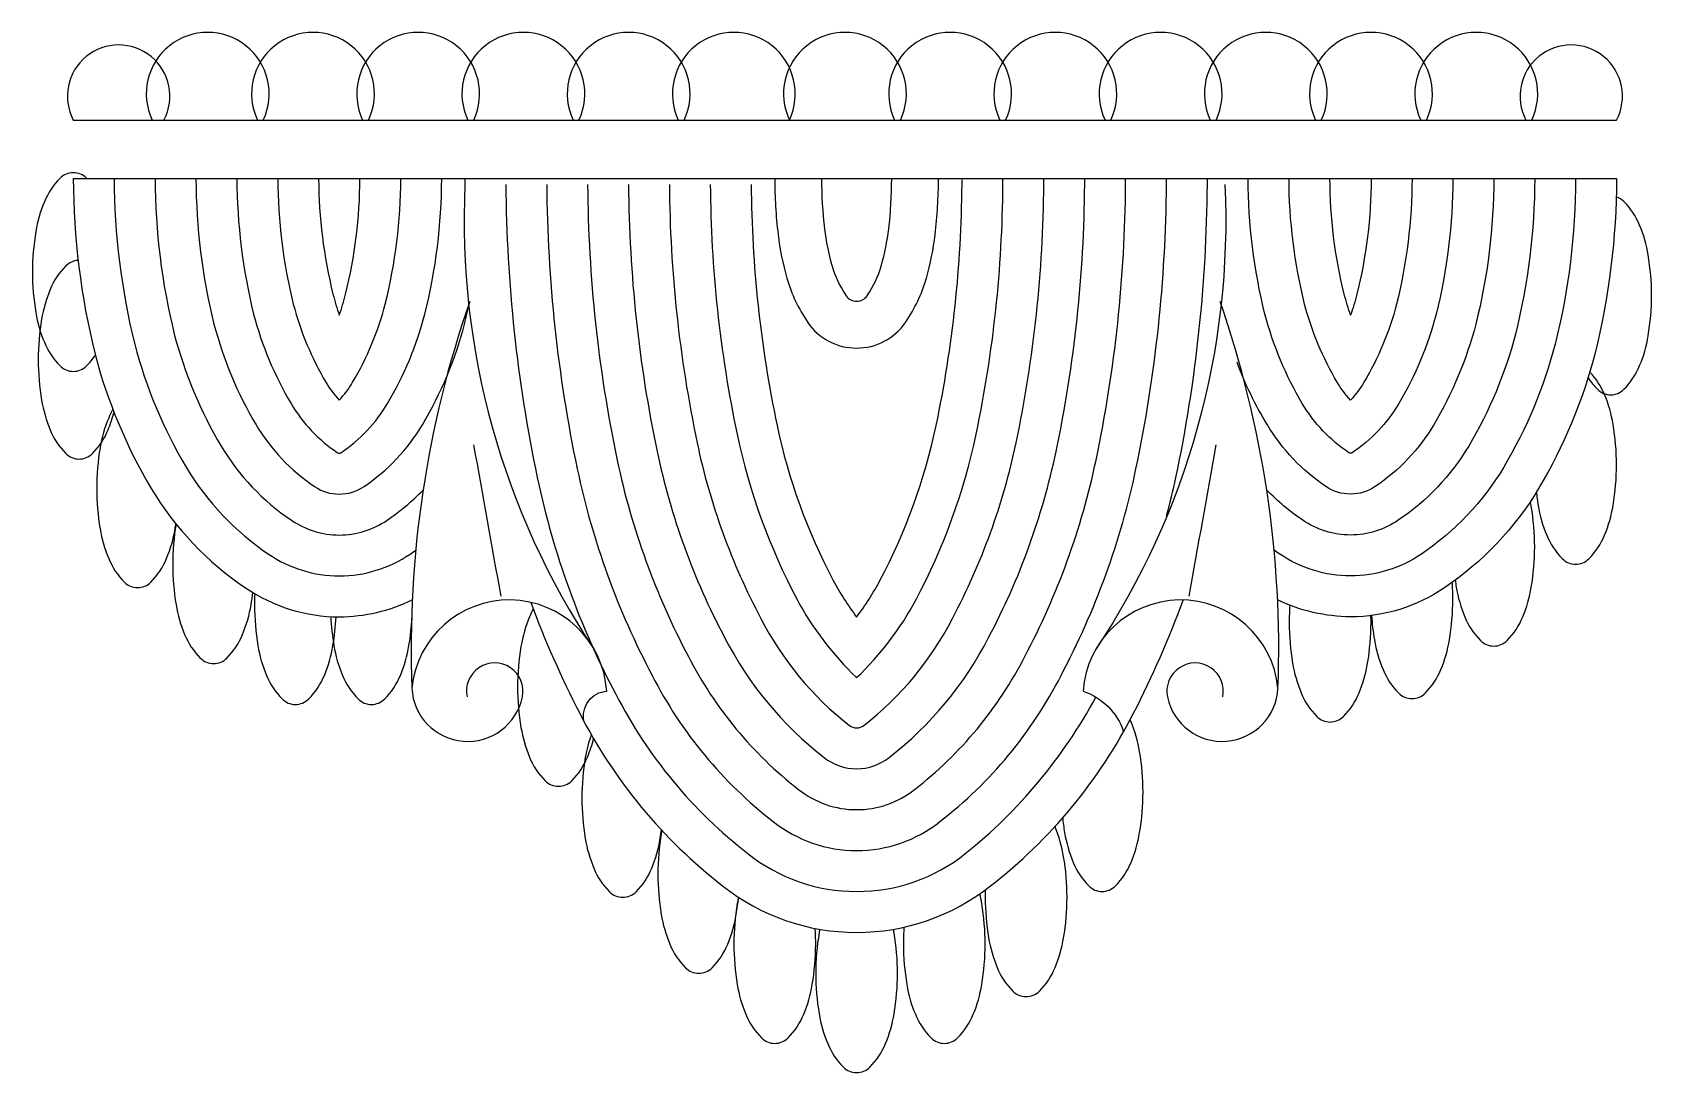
# Model space of a CAD drawing. Header units: metres. Extents: x 1243 to 1846, y 1389 to 1776.
import ezdxf

# ---------------------------------------------------------------- set-up
doc = ezdxf.new("R2010")
doc.units = ezdxf.units.M
for name, color, linetype in [('3', 3, 'Continuous'), ('4', 4, 'Continuous'), ('7', 7, 'Continuous')]:
    doc.layers.add(name, color=color, linetype=linetype)

msp = doc.modelspace()

# ---------------------------------------------------------------- linework, layer by layer
at = {"layer": '3'}
for points in [[(1273.55, 1721.32, 0.06), (1281.18, 1659.75, 0.07), (1300.34, 1613.92, 0.11), (1330.96, 1581.62, 0.15), (1357.32, 1573.49, 0.15), (1383.67, 1581.62, 0.01), (1385.78, 1583.1)], [(1288.77, 1721.32, 0.06), (1295.93, 1663.46, 0.07), (1313.34, 1621.82, 0.11), (1339.54, 1594.19, 0.15), (1357.32, 1588.71, 0.15), (1375.09, 1594.19, 0.05), (1388.52, 1605.42, 0.03)], [(1303.99, 1721.32, 0.06), (1310.69, 1667.18, 0.07), (1326.35, 1629.72, 0.11), (1348.12, 1606.76, 0.15), (1357.32, 1603.92, 0.15), (1366.52, 1606.76, 0.11), (1388.28, 1629.72, 0.07), (1403.94, 1667.18, 0.01), (1405.88, 1675.58, 0.06)], [(1319.21, 1721.32, 0.06), (1325.45, 1670.89, 0.07), (1339.36, 1637.61, 0.11), (1356.69, 1619.33, 0.15), (1357.32, 1619.14, 0.15), (1357.94, 1619.33, 0.11), (1375.27, 1637.61, 0.07), (1389.18, 1670.89, 0.06), (1395.43, 1721.32, 0.06)], [(1334.42, 1721.32, 0.06), (1340.21, 1674.6, 0.07), (1352.37, 1645.51, 0.05), (1357.32, 1638.86, 0.05), (1362.27, 1645.51, 0.07), (1374.43, 1674.6, 0.06), (1380.21, 1721.32, 0.06)], [(1349.64, 1721.32, 0.06), (1354.97, 1678.31, 0.02), (1357.32, 1670.47, 0.02), (1359.67, 1678.31, 0.06), (1364.99, 1721.32, 0.06)], [(1419.3, 1719.14, 0.05), (1431, 1610.07, 0.07), (1460.26, 1529.44, 0.11), (1509.4, 1470.16, 0.17), (1549.84, 1456.1, 0.17), (1590.28, 1470.16, 0.1), (1638.86, 1528.39, 0.03)], [(1434.52, 1719.14, 0.05), (1445.87, 1613.3, 0.07), (1473.74, 1536.5, 0.11), (1518.84, 1482.09, 0.17), (1549.84, 1471.32, 0.17), (1580.84, 1482.09, 0.11), (1625.94, 1536.5, 0.07), (1653.8, 1613.3, 0.05), (1665.15, 1719.14), (1665.15, 1721.19)], [(1449.74, 1719.14, 0.05), (1460.74, 1616.53, 0.07), (1487.22, 1543.56, 0.11), (1528.27, 1494.03, 0.17), (1549.84, 1486.53, 0.17), (1571.4, 1494.03, 0.11), (1612.46, 1543.56, 0.07), (1638.93, 1616.53, 0.05), (1649.94, 1719.14), (1649.93, 1721.13)], [(1464.96, 1719.14, 0.05), (1475.61, 1619.75, 0.07), (1500.7, 1550.63, 0.11), (1537.71, 1505.97, 0.17), (1549.84, 1501.75, 0.17), (1561.96, 1505.97, 0.11), (1598.98, 1550.63, 0.07), (1624.06, 1619.75, 0.05), (1634.72, 1719.14), (1634.71, 1721.07)], [(1480.17, 1719.14, 0.05), (1490.49, 1622.98, 0.07), (1514.18, 1557.69, 0.11), (1547.15, 1517.9, 0.17), (1549.84, 1516.97, 0.17), (1552.52, 1517.9, 0.11), (1585.5, 1557.69, 0.07), (1609.19, 1622.98, 0.05), (1619.5, 1719.14), (1619.5, 1721)], [(1495.39, 1719.14, 0.05), (1505.36, 1626.2, 0.07), (1527.66, 1564.75, 0.08), (1549.84, 1535.64, 0.08), (1572.02, 1564.75, 0.07), (1594.32, 1626.2, 0.05), (1604.28, 1719.14), (1604.28, 1720.94)], [(1510.61, 1719.14, 0.05), (1520.23, 1629.43, 0.07), (1541.14, 1571.81, 0.04), (1549.84, 1558.2, 0.04), (1558.54, 1571.81, 0.07), (1579.45, 1629.43, 0.05), (1589.07, 1719.14), (1589.06, 1720.88)], [(1519.38, 1721.32, 0.03), (1520.61, 1700.51, 0.04), (1523.88, 1684.25, 0.08), (1531.64, 1667.81, 0.25), (1549.84, 1658.26, 0.25), (1568.03, 1667.81, 0.08), (1575.8, 1684.25, 0.04), (1579.07, 1700.51, 0.03), (1580.29, 1721.32, 0.03)], [(1536.79, 1721.32, 0.03), (1537.89, 1702.56, 0.04), (1540.61, 1689.04, 0.08), (1545.96, 1677.7, 0.25), (1549.84, 1675.66, 0.25), (1553.71, 1677.7, 0.08), (1559.07, 1689.04, 0.04), (1561.78, 1702.56, 0.03), (1562.89, 1721.32, 0.03)], [(1786.98, 1721.32, -0.06), (1780.28, 1667.18, -0.07), (1764.62, 1629.72, -0.11), (1742.86, 1606.76, -0.15), (1733.66, 1603.92, -0.15), (1724.46, 1606.76, -0.11), (1702.69, 1629.72, -0.05), (1691.44, 1652.98, -0.06)], [(1771.77, 1721.32, -0.06), (1765.52, 1670.89, -0.07), (1751.61, 1637.61, -0.11), (1734.28, 1619.33, -0.15), (1733.66, 1619.14, -0.15), (1733.03, 1619.33, -0.11), (1715.7, 1637.61, -0.07), (1701.79, 1670.89, -0.06), (1695.55, 1721.32, -0.06)], [(1802.2, 1721.32, -0.06), (1795.04, 1663.46, -0.07), (1777.63, 1621.82, -0.11), (1751.43, 1594.19, -0.15), (1733.66, 1588.71, -0.15), (1715.88, 1594.19, -0.05), (1702.45, 1605.42, -0.01)], [(1817.42, 1721.32, -0.06), (1809.8, 1659.75, -0.07), (1790.64, 1613.92, -0.11), (1760.01, 1581.62, -0.15), (1733.66, 1573.49, -0.15), (1707.3, 1581.62, -0.01), (1705.19, 1583.1, -0.07)], [(1756.55, 1721.32, -0.06), (1750.77, 1674.6, -0.07), (1738.61, 1645.51, -0.05), (1733.66, 1638.86, -0.05), (1728.71, 1645.51, -0.07), (1716.55, 1674.6, -0.06), (1710.76, 1721.32, -0.06)], [(1741.33, 1721.32, -0.06), (1736.01, 1678.31, -0.02), (1733.66, 1670.47, -0.02), (1731.31, 1678.31, -0.06), (1725.98, 1721.32, -0.06)]]:
    msp.add_lwpolyline(points, format="xyb", dxfattribs=at)
at = {"layer": '4'}
msp.add_line((1258.34, 1743.06), (1832.64, 1743.06), dxfattribs=at)
for points in [[(1263.39, 1721.32), (1263.27, 1721.44, 0.2), (1258.34, 1723.49, 0.2), (1253.4, 1721.44, 0.1), (1247.57, 1712.67, 0.06), (1244.38, 1701.59, 0.04), (1243.11, 1686.53, 0.04), (1244.38, 1671.48, 0.06), (1247.57, 1660.4, 0.1), (1253.4, 1651.63, 0.2), (1258.34, 1649.58, 0.2), (1263.27, 1651.63, 0.05), (1266.53, 1655.6, 0.06)], [(1845.69, 1677.84, 0.04), (1844.41, 1692.89, 0.06), (1841.23, 1703.97, 0.1), (1835.4, 1712.74, 0.12), (1832.55, 1714.47, 0.2)], [(1260.07, 1690.87, 0.18), (1255.58, 1688.83, 0.1), (1249.74, 1680.06, 0.06), (1246.56, 1668.98, 0.04), (1245.28, 1653.92, 0.04), (1246.56, 1638.87, 0.06), (1249.74, 1627.79, 0.1), (1255.58, 1619.02, 0.2), (1260.51, 1616.97, 0.2), (1265.45, 1619.02, 0.1), (1271.28, 1627.79, 0.03), (1273.43, 1634.13, 0.04)], [(1822.09, 1647.17, 0.05), (1825.53, 1642.93, 0.2), (1830.46, 1640.88, 0.2), (1835.4, 1642.93, 0.1), (1841.23, 1651.71, 0.06), (1844.41, 1662.78, 0.04), (1845.69, 1677.84, 0.04)], [(1832.64, 1614.79, 0.04), (1831.36, 1629.85, 0.06), (1828.18, 1640.93, 0.09), (1822.72, 1649.31, 0.2)], [(1272.98, 1635.28, 0.03), (1271.5, 1632.23, 0.06), (1268.31, 1621.15, 0.04), (1267.04, 1606.1, 0.04), (1268.31, 1591.04, 0.06), (1271.5, 1579.97, 0.1), (1277.33, 1571.19, 0.2), (1282.27, 1569.14, 0.2), (1287.2, 1571.19, 0.1), (1293.03, 1579.97, 0.06), (1296.22, 1591.04, 0.01), (1296.52, 1592.93, 0.04)], [(1802.76, 1604.6, 0.01), (1803.46, 1599.74, 0.06), (1806.64, 1588.66, 0.1), (1812.48, 1579.89, 0.2), (1817.41, 1577.84, 0.2), (1822.34, 1579.89, 0.1), (1828.18, 1588.66, 0.06), (1831.36, 1599.74, 0.04), (1832.64, 1614.79, 0.04)], [(1296.59, 1592.85, 0.04), (1295.32, 1577.84, 0.04), (1296.59, 1562.78, 0.06), (1299.78, 1551.71, 0.1), (1305.61, 1542.93, 0.2), (1310.55, 1540.88, 0.2), (1315.48, 1542.93, 0.1), (1321.31, 1551.71, 0.06), (1324.5, 1562.78, 0.01), (1325.15, 1567.27, 0.04)], [(1772.6, 1571.91, 0.01), (1773, 1569.3, 0.06), (1776.19, 1558.23, 0.1), (1782.02, 1549.45, 0.2), (1786.95, 1547.4, 0.2), (1791.89, 1549.45, 0.1), (1797.72, 1558.23, 0.06), (1800.91, 1569.3, 0.04), (1802.18, 1584.36, 0.04)], [(1325.87, 1566.84, 0.01), (1325.77, 1562.62, 0.04), (1327.05, 1547.57, 0.06), (1330.23, 1536.49, 0.1), (1336.07, 1527.72, 0.2), (1341, 1525.66, 0.2), (1345.94, 1527.72, 0.1), (1351.77, 1536.49, 0.06), (1354.95, 1547.57, 0.03), (1356.12, 1558.28, 0.04)], [(1325.87, 1566.84, 0.01), (1325.77, 1562.62, 0.04), (1327.05, 1547.57, 0.06), (1330.23, 1536.49, 0.1), (1336.07, 1527.72, 0.2), (1341, 1525.66, 0.2), (1345.94, 1527.72, 0.1), (1351.77, 1536.49, 0.06), (1354.95, 1547.57, 0.03), (1356.12, 1558.28, 0.04)], [(1354.16, 1558.35, 0.03), (1355.33, 1547.57, 0.06), (1358.51, 1536.49, 0.1), (1364.35, 1527.72, 0.2), (1369.28, 1525.66, 0.2), (1374.22, 1527.72, 0.1), (1380.05, 1536.49, 0.06), (1383.23, 1547.57, 0.04), (1384.51, 1562.62, 0.04)], [(1448.41, 1519.34, -0.46), (1456.85, 1530.63, 0.92), (1384.32, 1531.71, 0.88), (1425.46, 1528.46, 1.23), (1404.89, 1528.46, 1.23)], [(1429.5, 1561.16, 0.03), (1428.13, 1558.32, 0.06), (1424.94, 1547.24, 0.04), (1423.67, 1532.19, 0.04), (1424.94, 1517.13, 0.06), (1428.13, 1506.05, 0.1), (1433.96, 1497.28, 0.2), (1438.89, 1495.23, 0.2), (1443.83, 1497.28, 0.1), (1449.66, 1506.05, 0.04), (1451.98, 1513.06, 0.04)], [(1686.08, 1528.46, 1.23), (1665.52, 1528.46, 0.88), (1706.65, 1531.71, 0.92), (1634.13, 1530.63, -0.23), (1649.21, 1515.66)], [(1711.05, 1562.54, 0.02), (1710.82, 1556.1, 0.04), (1712.09, 1541.04, 0.06), (1715.28, 1529.97, 0.1), (1721.11, 1521.19, 0.2), (1726.04, 1519.14, 0.2), (1730.98, 1521.19, 0.1), (1736.81, 1529.97, 0.06), (1740, 1541.04, 0.04), (1741.27, 1556.1, 0.04)], [(1741.47, 1558.77, 0.03), (1742.55, 1549.74, 0.06), (1745.73, 1538.66, 0.1), (1751.56, 1529.89, 0.2), (1756.5, 1527.84, 0.2), (1761.43, 1529.89, 0.1), (1767.27, 1538.66, 0.06), (1770.45, 1549.74, 0.04), (1771.73, 1564.79, 0.04)], [(1656.43, 1493.06, 0.04), (1655.16, 1508.11, 0.06), (1651.97, 1519.19, 0.01), (1651.63, 1519.99, 0.2)], [(1451.11, 1514.54, 0.04), (1448.87, 1505.94, 0.04), (1447.59, 1490.88, 0.04), (1448.87, 1475.83, 0.06), (1452.05, 1464.75, 0.1), (1457.89, 1455.98, 0.2), (1462.82, 1453.92, 0.2), (1467.76, 1455.98, 0.1), (1473.59, 1464.75, 0.06), (1476.77, 1475.83, 0.01), (1477.28, 1479.19, 0.04)], [(1626.46, 1483.72, 0.02), (1627.25, 1478, 0.06), (1630.44, 1466.92, 0.1), (1636.27, 1458.15, 0.2), (1641.2, 1456.1, 0.2), (1646.14, 1458.15, 0.1), (1651.97, 1466.92, 0.06), (1655.16, 1478, 0.04), (1656.43, 1493.06, 0.04)], [(1477.4, 1479.06, 0.01), (1477.15, 1477.68, 0.04), (1475.87, 1462.62, 0.04), (1477.15, 1447.57, 0.06), (1480.33, 1436.49, 0.1), (1486.17, 1427.72, 0.2), (1491.1, 1425.66, 0.2), (1496.04, 1427.72, 0.1), (1501.87, 1436.49, 0.06), (1505.05, 1447.57, 0.02), (1505.91, 1453.94, 0.04)], [(1628.15, 1453.92, 0.04), (1626.88, 1468.98, 0.06), (1623.69, 1480.06), (1623.53, 1480.43, 0.2)], [(1505.89, 1453.95, 0.01), (1505.43, 1451.59, 0.04), (1504.15, 1436.53, 0.04), (1505.43, 1421.48, 0.06), (1508.61, 1410.4, 0.1), (1514.45, 1401.63, 0.2), (1519.38, 1399.58, 0.2), (1524.32, 1401.63, 0.1), (1530.15, 1410.4, 0.06), (1533.33, 1421.48, 0.04), (1534.61, 1436.53, 0.04)], [(1597.7, 1436.53, 0.04), (1596.42, 1451.59, 0.02), (1595.67, 1455.22, 0.1)], [(1597.74, 1456.71, 0.01), (1597.7, 1453.92, 0.04), (1598.97, 1438.87, 0.06), (1602.16, 1427.79, 0.1), (1607.99, 1419.02, 0.2), (1612.92, 1416.97, 0.2), (1617.86, 1419.02, 0.1), (1623.69, 1427.79, 0.06), (1626.88, 1438.87, 0.04), (1628.15, 1453.92, 0.04)], [(1536.13, 1442.06, 0.01), (1535.89, 1440.72, 0.04), (1534.61, 1425.66, 0.04), (1535.89, 1410.61, 0.06), (1539.07, 1399.53, 0.1), (1544.9, 1390.76, 0.2), (1549.84, 1388.71, 0.2), (1554.77, 1390.76, 0.1), (1560.61, 1399.53, 0.06), (1563.79, 1410.61, 0.04), (1565.07, 1425.66, 0.04)], [(1565.07, 1425.66, 0.04), (1563.79, 1440.72, 0.01), (1563.54, 1442.06, 0.1)], [(1567.46, 1442.84, 0.02), (1567.24, 1436.53, 0.04), (1568.52, 1421.48, 0.06), (1571.7, 1410.4, 0.1), (1577.53, 1401.63, 0.2), (1582.47, 1399.58, 0.2), (1587.4, 1401.63, 0.1), (1593.24, 1410.4, 0.06), (1596.42, 1421.48, 0.04), (1597.7, 1436.53, 0.04)]]:
    msp.add_lwpolyline(points, format="xyb", dxfattribs=at)
for centre, start, end in [((1778.14, 1546.25), 160.84, 182.11), ((1312.83, 1546.25), 357.89, 19.16)]:
    msp.add_arc(centre, 394.09, start, end, dxfattribs=at)
at = {"layer": '7'}
msp.add_line((1258.34, 1721.32), (1832.64, 1721.32), dxfattribs=at)
for points in [[(1258.34, 1721.32, 0.06), (1266.42, 1656.04, 0.07), (1287.33, 1606.03, 0.11), (1322.39, 1569.05, 0.15), (1357.32, 1558.27, 0.11), (1384.48, 1564.54, 0.08)], [(1404.09, 1719.14, 0.16), (1451.99, 1546.42)], [(1404.09, 1721.32), (1404.09, 1719.14, 0.05)], [(1686.89, 1719.14, -0.16), (1638.98, 1546.42)], [(1665.22, 1595.74, 0.01), (1668.67, 1610.07, 0.05), (1680.37, 1719.14), (1680.37, 1721.25)], [(1832.64, 1721.32, -0.06), (1824.56, 1656.04, -0.07), (1803.65, 1606.03, -0.11), (1768.59, 1569.05, -0.15), (1733.66, 1558.27, -0.11), (1706.49, 1564.54, -0.06)], [(1802.18, 1584.36, 0.04), (1800.91, 1599.42, 0.01), (1800.57, 1601.21, 0.1)], [(1771.73, 1564.79, 0.02), (1771.5, 1571.11, 0.06)], [(1428.6, 1563.6, 0.03), (1446.78, 1522.38, 0.11), (1499.96, 1458.22, 0.17), (1549.84, 1440.88, 0.17), (1599.72, 1458.22, 0.11), (1652.9, 1522.38, 0.03), (1671.39, 1564.49, 0.05)], [(1741.27, 1556.1, 0.01), (1741.23, 1558.74, 0.06)], [(1534.61, 1436.53, 0.02), (1534.42, 1442.37, 0.06)]]:
    msp.add_lwpolyline(points, format="xyb", dxfattribs=at)
for centre, radius, start, end in [((1308.37, 1752.83), 22.86, 334.69, 205.31), ((1347.53, 1752.83), 22.86, 334.69, 205.31), ((1386.68, 1752.83), 22.86, 334.69, 205.31), ((1425.84, 1752.83), 22.86, 334.69, 205.31), ((1465, 1752.83), 22.86, 334.69, 205.31), ((1504.15, 1752.83), 22.86, 334.69, 205.31), ((1545.49, 1752.83), 22.86, 334.69, 205.31), ((1584.64, 1752.83), 22.86, 334.69, 205.31), ((1623.8, 1752.83), 22.86, 334.69, 205.31), ((1662.96, 1752.83), 22.86, 334.69, 205.31), ((1702.11, 1752.83), 22.86, 334.69, 205.31), ((1741.27, 1752.83), 22.86, 334.69, 205.31), ((1780.43, 1752.83), 22.86, 334.69, 205.31), ((1275.2, 1751.96), 19.06, 332.17, 207.83), ((1815.78, 1751.96), 19.06, 332.17, 207.83), ((20383.2, 4998.91), 19273.98, 190.09, 190.26), ((-17292.22, 4998.91), 19273.98, 349.74, 349.91)]:
    msp.add_arc(centre, radius, start, end, dxfattribs=at)

doc.saveas('drawing.dxf')
